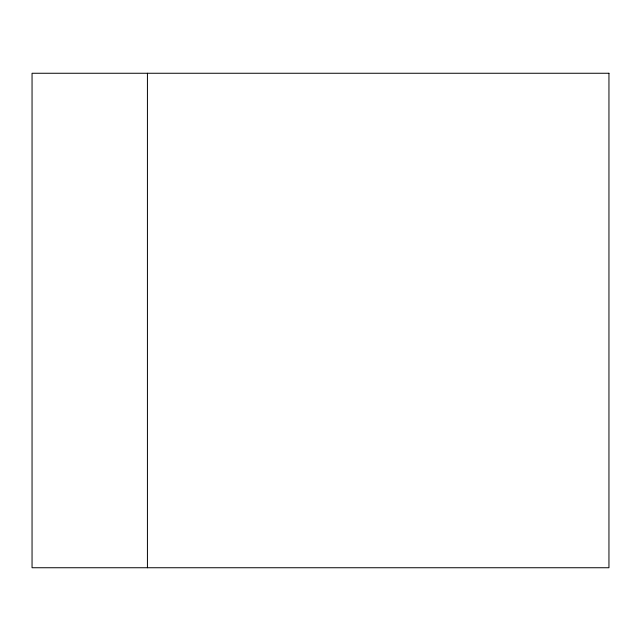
<?xml version="1.0" encoding="UTF-8"?>
<svg xmlns="http://www.w3.org/2000/svg" width="641" height="641" viewBox="0 0 641 641"><rect width="100%" height="100%" fill="white"/><g stroke="black" fill="none" stroke-linecap="round" stroke-linejoin="round"><path stroke-width="0.96" d="M147.43 73.258L147.43 567.742M608.95 73.258L32.05 73.258L32.05 567.742L608.95 567.742L608.95 73.258"/></g></svg>
